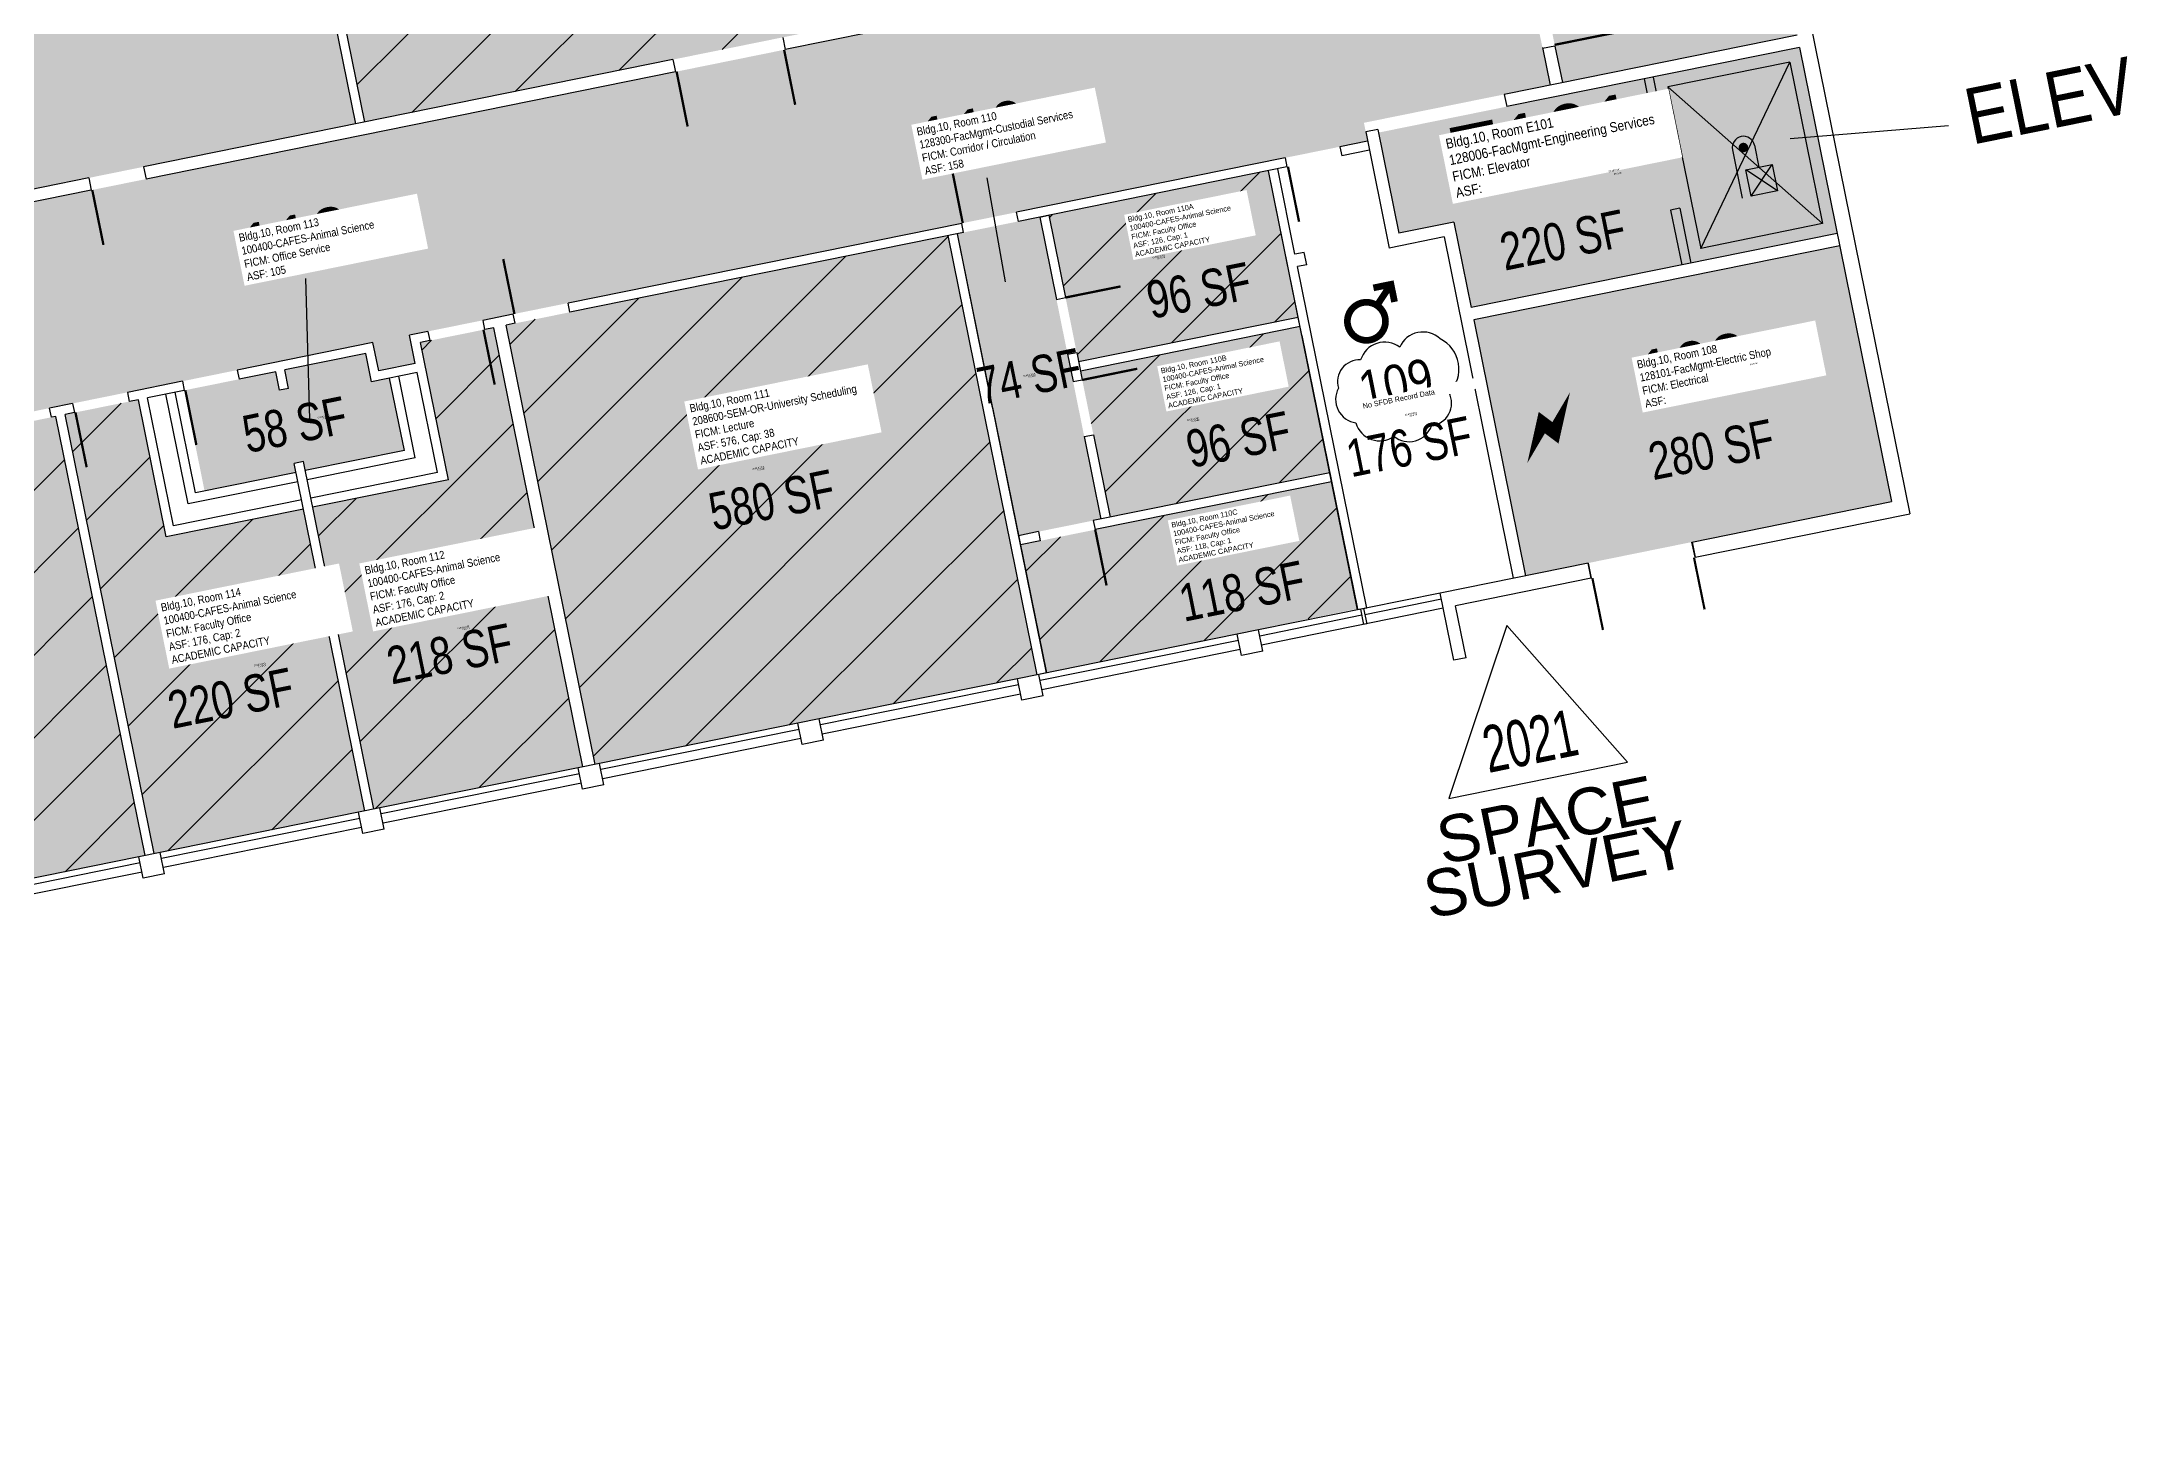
# Model space of a CAD drawing. Header units: inches. Extents: x 69210405 to 69213239, y 27678837 to 27683194.
# Drawn here: x 69211899 to 69213239, y 27681824 to 27682723 of the extents above; entities that cross this region are included whole.
import ezdxf
from ezdxf.enums import TextEntityAlignment as Align

# ---------------------------------------------------------------- set-up
doc = ezdxf.new("R2010")
doc.units = ezdxf.units.IN
doc.header["$LTSCALE"] = 0.25
doc.header["$MEASUREMENT"] = 0
doc.layers.get('0').update_dxf_attribs({"linetype": 'CONTINUOUS'})
for name, color, linetype in [('A-DOOR', 2, 'CONTINUOUS'), ('A-FLOR', 3, 'CONTINUOUS'), ('A-GLAZ', 1, 'CONTINUOUS'), ('A-IDEN-ICON', 4, 'CONTINUOUS'), ('A-IDEN-RNUM', 7, 'CONTINUOUS'), ('A-IDEN-SNUM', 4, 'CONTINUOUS'), ('A-IDEN-VNUM', 4, 'CONTINUOUS'), ('A-WALL', 5, 'CONTINUOUS'), ('AREA-TEXT', 3, 'CONTINUOUS'), ('Rooms-Capacity', 4, 'CONTINUOUS'), ('Rooms-Category-Color', 7, 'CONTINUOUS'), ('Rooms-College-Color', 7, 'CONTINUOUS'), ('Rooms-Department-Color', 7, 'CONTINUOUS'), ('Rooms-Division-Color', 7, 'CONTINUOUS'), ('Rooms-Information', 7, 'CONTINUOUS')]:
    doc.layers.add(name, color=color, linetype=linetype)
doc.layers.add('A-REV', color=1, linetype='CONTINUOUS', true_color=0xff0000)
doc.styles.add('AREA', font='arial.ttf', dxfattribs={"width": 0.75, "height": 24})
doc.styles.add('Arial', font='arial.ttf')
doc.styles.add('CP_AREA', font='arial.ttf', dxfattribs={"height": 15})
doc.styles.add('CP_ROOMSNUMBER', font='arial.ttf', dxfattribs={"height": 1})
doc.styles.add('CP_ROOMVNUMBER', font='arial.ttf', dxfattribs={"width": 0.85, "height": 0.075})
pattern_1 = [(45, (0, 0), (-26.516504294, 26.516504294), [])]

# ---------------------------------------------------------------- blocks, each defined once
blk = doc.blocks.new('CPELEV')
at = {"color": 0, "linetype": 'ByBlock'}
for p, q in [((-0.035, 0.03), (-0.035, -0.08)), ((0.015, 0.03), (0.015, -0.02)), ((-0.015, -0.08), (-0.015, -0.02)), ((-0.015, -0.02), (0.045, -0.02)), ((-0.015, -0.08), (0.045, -0.02)), ((0.045, -0.08), (-0.015, -0.02)), ((0.045, -0.02), (0.045, -0.08)), ((0.045, -0.08), (-0.015, -0.08))]:
    blk.add_line(p, q, dxfattribs=at)
at = {"color": 0, "linetype": 'ByBlock', "const_width": 0.0106}
blk.add_lwpolyline([(-0.0153, 0.03, 1), (-0.0047, 0.03, 1)], format="xyb", close=True, dxfattribs=at)
at = {"color": 0, "linetype": 'ByBlock'}
blk.add_arc((-0.01, 0.03), 0.025, 0, 180, dxfattribs=at)
blk = doc.blocks.new('CPELECT')
at = {"color": 0, "linetype": 'ByBlock'}
blk.add_lwpolyline([(0.0623, 0.0629, 0, 0.03, 0), (0.0105, -0.0168, 0.03, 0.03, 0), (-0.0105, 0.0068, 0.03, 0, 0), (-0.0623, -0.0729, 0.03, 0, 0)], format="xyseb", dxfattribs=at)
blk = doc.blocks.new('CPMEN')
at = {"color": 0, "linetype": 'ByBlock', "const_width": 0.015}
for points in [[(0.055, 0.01), (0.055, 0.05), (0.015, 0.05)], [(0.0151, 0.0101), (0.055, 0.05)]]:
    blk.add_lwpolyline(points, dxfattribs=at)
blk.add_lwpolyline([(-0.0575, -0.02, 1), (0.0275, -0.02, 1)], format="xyb", close=True, dxfattribs=at)
blk = doc.blocks.new('Space Revision')
at = {"layer": 'A-REV', "transparency": 16777216}
blk.add_lwpolyline([(0, 2.538), (-1.465, 0), (1.465, 0)], close=True, dxfattribs=at)
at = {"layer": 'A-REV', "transparency": 16777216, "insert": (0, -0.274), "char_height": 0.75, "attachment_point": 2, "line_spacing_factor": 0.65, "style": 'Arial'}
blk.add_mtext_dynamic_manual_height_columns('SPACE\\PSURVEY', width=1.2391, gutter_width=0.0182, heights=[0], dxfattribs=at)
at = {"layer": 'A-REV', "transparency": 16777216, "style": 'Arial', "width": 0.65}
blk.add_attdef('YEAR', text='', height=0.75, dxfattribs=at).set_placement((0, 0.646), align=Align.MIDDLE_CENTER)
at = {"layer": 'A-REV', "style": 'Arial', "flags": 1}
blk.add_attdef('UPDATES', text='', height=0.75, dxfattribs=at).set_placement((1.499, 1.084), align=Align.TOP_LEFT)

msp = doc.modelspace()

# ---------------------------------------------------------------- hatches: boundary and pattern name
at = {"layer": 'Rooms-Capacity'}
h = msp.add_hatch(dxfattribs=at)
h.set_pattern_fill('ANSI31', color=256, scale=300, style=0)
h.set_pattern_definition(pattern_1)
h.paths.add_polyline_path([(69212106.6, 27682671.5), (69212592.8, 27682770), (69212526.8, 27683095.4), (69212522.9, 27683094.6), (69212395.5, 27683068.8), (69212381.8, 27683066), (69212254.4, 27683040.2), (69212240.7, 27683037.4), (69212113.3, 27683011.6), (69212099.5, 27683008.8), (69212040.7, 27682996.9)])
h = msp.add_hatch(dxfattribs=at)
h.set_pattern_fill('ANSI31', color=256, scale=300, style=0)
h.set_pattern_definition(pattern_1)
h.paths.add_polyline_path([(69212546.3, 27682611.6), (69212687.4, 27682640.2), (69212706.5, 27682546.1), (69212565.3, 27682517.5)])
h = msp.add_hatch(dxfattribs=at)
h.set_pattern_fill('ANSI31', color=256, scale=300, style=0)
h.set_pattern_definition(pattern_1)
h.paths.add_polyline_path([(69212254.6, 27682258.6), (69212257.5, 27682259.2), (69212384.9, 27682285), (69212398.6, 27682287.8), (69212526, 27682313.6), (69212538.8, 27682316.2), (69212481.6, 27682598.5), (69212197.4, 27682540.9)])
h = msp.add_hatch(dxfattribs=at)
h.set_pattern_fill('ANSI31', color=256, scale=300, style=0)
h.set_pattern_definition(pattern_1)
h.paths.add_polyline_path([(69212073.1, 27682423.9), (69212112.4, 27682229.8), (69212116.4, 27682230.6), (69212243.8, 27682256.4), (69212246.7, 27682257), (69212189.5, 27682539.3), (69212142.5, 27682529.8), (69212160.4, 27682441.6)])
h = msp.add_hatch(dxfattribs=at)
h.set_pattern_fill('ANSI31', color=256, scale=300, style=0)
h.set_pattern_definition(pattern_1)
h.paths.add_polyline_path([(69212566.5, 27682511.6), (69212707.7, 27682540.2), (69212726.7, 27682446.1), (69212585.6, 27682417.5)])
h = msp.add_hatch(dxfattribs=at)
h.set_pattern_fill('ANSI31', color=256, scale=300, style=0)
h.set_pattern_definition(pattern_1)
h.paths.add_polyline_path([(69211979, 27682404.8), (69211961.2, 27682493), (69211914.1, 27682483.5), (69211971.3, 27682201.2), (69211975.2, 27682202), (69212102.6, 27682227.8), (69212106.6, 27682228.6), (69212067.2, 27682422.7)])
h = msp.add_hatch(dxfattribs=at)
h.set_pattern_fill('ANSI31', color=256, scale=300, style=0)
h.set_pattern_definition(pattern_1)
h.paths.add_polyline_path([(69211908.2, 27682482.3), (69211631.9, 27682426.3), (69211689.1, 27682144), (69211693, 27682144.8), (69211820.4, 27682170.6), (69211834.1, 27682173.4), (69211961.5, 27682199.2), (69211965.4, 27682200)])
h = msp.add_hatch(dxfattribs=at)
h.set_pattern_fill('ANSI31', color=256, scale=300, style=0)
h.set_pattern_definition(pattern_1)
h.paths.add_polyline_path([(69212727.9, 27682440.3), (69212744.5, 27682358.6), (69212544.7, 27682317.4), (69212528, 27682399.7)])
at = {"layer": 'Rooms-Category-Color', "true_color": 0xadadad}
for points in [[(69212935.7, 27683178.2), (69212931.8, 27683177.4), (69212808.3, 27683152.4), (69212835.1, 27683020.1), (69212841.5, 27682988.7), (69212818, 27682983.9), (69212876.2, 27682696.8), (69213027, 27682727.4)], [(69211038.4, 27682122.3), (69211056, 27682125.9), (69211040.9, 27682200.4), (69211023.3, 27682196.8), (69211016.2, 27682232.1), (69211035.8, 27682236.1), (69211022.6, 27682300.8), (69211136.3, 27682323.8), (69211134.7, 27682331.7), (69211209.2, 27682346.8), (69212111.9, 27682529.7), (69212115.6, 27682511.6), (69212139.1, 27682516.3), (69212135.4, 27682534.5), (69212751, 27682659.2), (69212748.7, 27682671), (69212868.3, 27682695.2), (69212844.4, 27682812.8), (69210740, 27682386.4), (69210755.5, 27682309.9), (69210759.4, 27682310.7), (69210781.7, 27682200.9), (69210788.4, 27682167.6), (69210906, 27682191.4), (69211007.7, 27681689.7), (69211007.7, 27681689.7), (69211282.6, 27680333.3), (69211159.1, 27680308.2), (69211159.9, 27680304.3), (69211105, 27680293.2), (69211118.5, 27680226.5), (69211173.4, 27680237.6), (69211174.2, 27680233.7), (69211268.3, 27680252.8), (69211272.8, 27680230.2), (69211302.2, 27680236.2), (69211553.2, 27678997.7), (69211666.9, 27679020.8)], [(69213028.6, 27682719.5), (69212758.1, 27682664.7), (69212771.2, 27682600), (69212806.5, 27682607.1), (69212817.7, 27682552.2), (69212952.9, 27682579.6), (69212958.8, 27682580.8), (69213052.9, 27682599.9)], [(69212540.4, 27682610.4), (69212579.7, 27682416.3), (69212526.8, 27682405.6), (69212487.5, 27682599.7)], [(69212819.3, 27682544.3), (69212852.6, 27682379.8), (69212892.8, 27682388), (69213087.8, 27682427.5), (69213054.5, 27682592)]]:
    msp.add_hatch(color=253, dxfattribs=at).paths.add_polyline_path(points)
at = {"layer": 'Rooms-Category-Color', "true_color": 0xe3f498}
for points in [[(69212106.6, 27682671.5), (69212592.8, 27682770), (69212526.8, 27683095.4), (69212522.9, 27683094.6), (69212395.5, 27683068.8), (69212381.8, 27683066), (69212254.4, 27683040.2), (69212240.7, 27683037.4), (69212113.3, 27683011.6), (69212099.5, 27683008.8), (69212040.7, 27682996.9)], [(69211828, 27682953.8), (69212034.8, 27682995.7), (69212100.8, 27682670.3), (69211893.9, 27682628.4)]]:
    msp.add_hatch(color=61, dxfattribs=at).paths.add_polyline_path(points)
at = {"layer": 'Rooms-Category-Color', "true_color": 0xfa9ba3}
for points in [[(69212546.3, 27682611.6), (69212687.4, 27682640.2), (69212706.5, 27682546.1), (69212565.3, 27682517.5)], [(69212073.1, 27682423.9), (69212112.4, 27682229.8), (69212116.4, 27682230.6), (69212243.8, 27682256.4), (69212246.7, 27682257), (69212189.5, 27682539.3), (69212142.5, 27682529.8), (69212160.4, 27682441.6)], [(69212566.5, 27682511.6), (69212707.7, 27682540.2), (69212726.7, 27682446.1), (69212585.6, 27682417.5)], [(69211990.6, 27682499), (69212003.7, 27682434.3), (69212062.5, 27682446.2), (69212061.3, 27682452.1), (69212067.2, 27682453.3), (69212068.4, 27682447.4), (69212132.1, 27682460.3), (69212122.6, 27682506.9), (69212110.9, 27682504.5), (69212107.2, 27682522.6), (69212055.2, 27682512.1), (69212057.6, 27682500.3), (69212051.8, 27682499.1), (69212049.4, 27682510.9)], [(69211979, 27682404.8), (69211961.2, 27682493), (69211914.1, 27682483.5), (69211971.3, 27682201.2), (69211975.2, 27682202), (69212102.6, 27682227.8), (69212106.6, 27682228.6), (69212067.2, 27682422.7)], [(69212727.9, 27682440.3), (69212744.5, 27682358.6), (69212544.7, 27682317.4), (69212528, 27682399.7)]]:
    msp.add_hatch(color=241, dxfattribs=at).paths.add_polyline_path(points)
at = {"layer": 'Rooms-Category-Color', "true_color": 0xffff64}
for points in [[(69212254.6, 27682258.6), (69212257.5, 27682259.2), (69212384.9, 27682285), (69212398.6, 27682287.8), (69212526, 27682313.6), (69212538.8, 27682316.2), (69212481.6, 27682598.5), (69212197.4, 27682540.9)], [(69211908.2, 27682482.3), (69211631.9, 27682426.3), (69211689.1, 27682144), (69211693, 27682144.8), (69211820.4, 27682170.6), (69211834.1, 27682173.4), (69211961.5, 27682199.2), (69211965.4, 27682200)]]:
    msp.add_hatch(color=51, dxfattribs=at).paths.add_polyline_path(points)
at = {"layer": 'Rooms-College-Color', "true_color": 0xadadad}
for points in [[(69212935.7, 27683178.2), (69212931.8, 27683177.4), (69212808.3, 27683152.4), (69212835.1, 27683020.1), (69212841.5, 27682988.7), (69212818, 27682983.9), (69212876.2, 27682696.8), (69213027, 27682727.4)], [(69211038.4, 27682122.3), (69211056, 27682125.9), (69211040.9, 27682200.4), (69211023.3, 27682196.8), (69211016.2, 27682232.1), (69211035.8, 27682236.1), (69211022.6, 27682300.8), (69211136.3, 27682323.8), (69211134.7, 27682331.7), (69211209.2, 27682346.8), (69212111.9, 27682529.7), (69212115.6, 27682511.6), (69212139.1, 27682516.3), (69212135.4, 27682534.5), (69212751, 27682659.2), (69212748.7, 27682671), (69212868.3, 27682695.2), (69212844.4, 27682812.8), (69210740, 27682386.4), (69210755.5, 27682309.9), (69210759.4, 27682310.7), (69210781.7, 27682200.9), (69210788.4, 27682167.6), (69210906, 27682191.4), (69211007.7, 27681689.7), (69211007.7, 27681689.7), (69211282.6, 27680333.3), (69211159.1, 27680308.2), (69211159.9, 27680304.3), (69211105, 27680293.2), (69211118.5, 27680226.5), (69211173.4, 27680237.6), (69211174.2, 27680233.7), (69211268.3, 27680252.8), (69211272.8, 27680230.2), (69211302.2, 27680236.2), (69211553.2, 27678997.7), (69211666.9, 27679020.8)], [(69213028.6, 27682719.5), (69212758.1, 27682664.7), (69212771.2, 27682600), (69212806.5, 27682607.1), (69212817.7, 27682552.2), (69212952.9, 27682579.6), (69212958.8, 27682580.8), (69213052.9, 27682599.9)], [(69212819.3, 27682544.3), (69212852.6, 27682379.8), (69212892.8, 27682388), (69213087.8, 27682427.5), (69213054.5, 27682592)]]:
    msp.add_hatch(color=253, dxfattribs=at).paths.add_polyline_path(points)
at = {"layer": 'Rooms-College-Color', "true_color": 0xe3c5e1}
for points in [[(69212106.6, 27682671.5), (69212592.8, 27682770), (69212526.8, 27683095.4), (69212522.9, 27683094.6), (69212395.5, 27683068.8), (69212381.8, 27683066), (69212254.4, 27683040.2), (69212240.7, 27683037.4), (69212113.3, 27683011.6), (69212099.5, 27683008.8), (69212040.7, 27682996.9)], [(69211828, 27682953.8), (69212034.8, 27682995.7), (69212100.8, 27682670.3), (69211893.9, 27682628.4)], [(69212546.3, 27682611.6), (69212687.4, 27682640.2), (69212706.5, 27682546.1), (69212565.3, 27682517.5)], [(69212540.4, 27682610.4), (69212579.7, 27682416.3), (69212526.8, 27682405.6), (69212487.5, 27682599.7)], [(69212073.1, 27682423.9), (69212112.4, 27682229.8), (69212116.4, 27682230.6), (69212243.8, 27682256.4), (69212246.7, 27682257), (69212189.5, 27682539.3), (69212142.5, 27682529.8), (69212160.4, 27682441.6)], [(69212566.5, 27682511.6), (69212707.7, 27682540.2), (69212726.7, 27682446.1), (69212585.6, 27682417.5)], [(69211990.6, 27682499), (69212003.7, 27682434.3), (69212062.5, 27682446.2), (69212061.3, 27682452.1), (69212067.2, 27682453.3), (69212068.4, 27682447.4), (69212132.1, 27682460.3), (69212122.6, 27682506.9), (69212110.9, 27682504.5), (69212107.2, 27682522.6), (69212055.2, 27682512.1), (69212057.6, 27682500.3), (69212051.8, 27682499.1), (69212049.4, 27682510.9)], [(69211979, 27682404.8), (69211961.2, 27682493), (69211914.1, 27682483.5), (69211971.3, 27682201.2), (69211975.2, 27682202), (69212102.6, 27682227.8), (69212106.6, 27682228.6), (69212067.2, 27682422.7)], [(69212727.9, 27682440.3), (69212744.5, 27682358.6), (69212544.7, 27682317.4), (69212528, 27682399.7)]]:
    msp.add_hatch(color=254, dxfattribs=at).paths.add_polyline_path(points)
at = {"layer": 'Rooms-College-Color', "true_color": 0xffff64}
for points in [[(69212254.6, 27682258.6), (69212257.5, 27682259.2), (69212384.9, 27682285), (69212398.6, 27682287.8), (69212526, 27682313.6), (69212538.8, 27682316.2), (69212481.6, 27682598.5), (69212197.4, 27682540.9)], [(69211908.2, 27682482.3), (69211631.9, 27682426.3), (69211689.1, 27682144), (69211693, 27682144.8), (69211820.4, 27682170.6), (69211834.1, 27682173.4), (69211961.5, 27682199.2), (69211965.4, 27682200)]]:
    msp.add_hatch(color=51, dxfattribs=at).paths.add_polyline_path(points)
at = {"layer": 'Rooms-Department-Color', "true_color": 0xacacac}
for points in [[(69212935.7, 27683178.2), (69212931.8, 27683177.4), (69212808.3, 27683152.4), (69212835.1, 27683020.1), (69212841.5, 27682988.7), (69212818, 27682983.9), (69212876.2, 27682696.8), (69213027, 27682727.4)], [(69211038.4, 27682122.3), (69211056, 27682125.9), (69211040.9, 27682200.4), (69211023.3, 27682196.8), (69211016.2, 27682232.1), (69211035.8, 27682236.1), (69211022.6, 27682300.8), (69211136.3, 27682323.8), (69211134.7, 27682331.7), (69211209.2, 27682346.8), (69212111.9, 27682529.7), (69212115.6, 27682511.6), (69212139.1, 27682516.3), (69212135.4, 27682534.5), (69212751, 27682659.2), (69212748.7, 27682671), (69212868.3, 27682695.2), (69212844.4, 27682812.8), (69210740, 27682386.4), (69210755.5, 27682309.9), (69210759.4, 27682310.7), (69210781.7, 27682200.9), (69210788.4, 27682167.6), (69210906, 27682191.4), (69211007.7, 27681689.7), (69211007.7, 27681689.7), (69211282.6, 27680333.3), (69211159.1, 27680308.2), (69211159.9, 27680304.3), (69211105, 27680293.2), (69211118.5, 27680226.5), (69211173.4, 27680237.6), (69211174.2, 27680233.7), (69211268.3, 27680252.8), (69211272.8, 27680230.2), (69211302.2, 27680236.2), (69211553.2, 27678997.7), (69211666.9, 27679020.8)], [(69213028.6, 27682719.5), (69212758.1, 27682664.7), (69212771.2, 27682600), (69212806.5, 27682607.1), (69212817.7, 27682552.2), (69212952.9, 27682579.6), (69212958.8, 27682580.8), (69213052.9, 27682599.9)], [(69212540.4, 27682610.4), (69212579.7, 27682416.3), (69212526.8, 27682405.6), (69212487.5, 27682599.7)], [(69212819.3, 27682544.3), (69212852.6, 27682379.8), (69212892.8, 27682388), (69213087.8, 27682427.5), (69213054.5, 27682592)]]:
    msp.add_hatch(color=253, dxfattribs=at).paths.add_polyline_path(points)
at = {"layer": 'Rooms-Department-Color', "true_color": 0xe3c5e1}
for points in [[(69212106.6, 27682671.5), (69212592.8, 27682770), (69212526.8, 27683095.4), (69212522.9, 27683094.6), (69212395.5, 27683068.8), (69212381.8, 27683066), (69212254.4, 27683040.2), (69212240.7, 27683037.4), (69212113.3, 27683011.6), (69212099.5, 27683008.8), (69212040.7, 27682996.9)], [(69211828, 27682953.8), (69212034.8, 27682995.7), (69212100.8, 27682670.3), (69211893.9, 27682628.4)], [(69212546.3, 27682611.6), (69212687.4, 27682640.2), (69212706.5, 27682546.1), (69212565.3, 27682517.5)], [(69212073.1, 27682423.9), (69212112.4, 27682229.8), (69212116.4, 27682230.6), (69212243.8, 27682256.4), (69212246.7, 27682257), (69212189.5, 27682539.3), (69212142.5, 27682529.8), (69212160.4, 27682441.6)], [(69212566.5, 27682511.6), (69212707.7, 27682540.2), (69212726.7, 27682446.1), (69212585.6, 27682417.5)], [(69211990.6, 27682499), (69212003.7, 27682434.3), (69212062.5, 27682446.2), (69212061.3, 27682452.1), (69212067.2, 27682453.3), (69212068.4, 27682447.4), (69212132.1, 27682460.3), (69212122.6, 27682506.9), (69212110.9, 27682504.5), (69212107.2, 27682522.6), (69212055.2, 27682512.1), (69212057.6, 27682500.3), (69212051.8, 27682499.1), (69212049.4, 27682510.9)], [(69211979, 27682404.8), (69211961.2, 27682493), (69211914.1, 27682483.5), (69211971.3, 27682201.2), (69211975.2, 27682202), (69212102.6, 27682227.8), (69212106.6, 27682228.6), (69212067.2, 27682422.7)], [(69212727.9, 27682440.3), (69212744.5, 27682358.6), (69212544.7, 27682317.4), (69212528, 27682399.7)]]:
    msp.add_hatch(color=254, dxfattribs=at).paths.add_polyline_path(points)
at = {"layer": 'Rooms-Department-Color', "true_color": 0x003fff}
for points in [[(69212254.6, 27682258.6), (69212257.5, 27682259.2), (69212384.9, 27682285), (69212398.6, 27682287.8), (69212526, 27682313.6), (69212538.8, 27682316.2), (69212481.6, 27682598.5), (69212197.4, 27682540.9)], [(69211908.2, 27682482.3), (69211631.9, 27682426.3), (69211689.1, 27682144), (69211693, 27682144.8), (69211820.4, 27682170.6), (69211834.1, 27682173.4), (69211961.5, 27682199.2), (69211965.4, 27682200)]]:
    msp.add_hatch(color=160, dxfattribs=at).paths.add_polyline_path(points)
at = {"layer": 'Rooms-Division-Color', "true_color": 0xadadad}
for points in [[(69212935.7, 27683178.2), (69212931.8, 27683177.4), (69212808.3, 27683152.4), (69212835.1, 27683020.1), (69212841.5, 27682988.7), (69212818, 27682983.9), (69212876.2, 27682696.8), (69213027, 27682727.4)], [(69211038.4, 27682122.3), (69211056, 27682125.9), (69211040.9, 27682200.4), (69211023.3, 27682196.8), (69211016.2, 27682232.1), (69211035.8, 27682236.1), (69211022.6, 27682300.8), (69211136.3, 27682323.8), (69211134.7, 27682331.7), (69211209.2, 27682346.8), (69212111.9, 27682529.7), (69212115.6, 27682511.6), (69212139.1, 27682516.3), (69212135.4, 27682534.5), (69212751, 27682659.2), (69212748.7, 27682671), (69212868.3, 27682695.2), (69212844.4, 27682812.8), (69210740, 27682386.4), (69210755.5, 27682309.9), (69210759.4, 27682310.7), (69210781.7, 27682200.9), (69210788.4, 27682167.6), (69210906, 27682191.4), (69211007.7, 27681689.7), (69211007.7, 27681689.7), (69211282.6, 27680333.3), (69211159.1, 27680308.2), (69211159.9, 27680304.3), (69211105, 27680293.2), (69211118.5, 27680226.5), (69211173.4, 27680237.6), (69211174.2, 27680233.7), (69211268.3, 27680252.8), (69211272.8, 27680230.2), (69211302.2, 27680236.2), (69211553.2, 27678997.7), (69211666.9, 27679020.8)], [(69213028.6, 27682719.5), (69212758.1, 27682664.7), (69212771.2, 27682600), (69212806.5, 27682607.1), (69212817.7, 27682552.2), (69212952.9, 27682579.6), (69212958.8, 27682580.8), (69213052.9, 27682599.9)], [(69212540.4, 27682610.4), (69212579.7, 27682416.3), (69212526.8, 27682405.6), (69212487.5, 27682599.7)], [(69212819.3, 27682544.3), (69212852.6, 27682379.8), (69212892.8, 27682388), (69213087.8, 27682427.5), (69213054.5, 27682592)]]:
    msp.add_hatch(color=253, dxfattribs=at).paths.add_polyline_path(points)
at = {"layer": 'Rooms-Division-Color', "true_color": 0xe3c5e1}
for points in [[(69212106.6, 27682671.5), (69212592.8, 27682770), (69212526.8, 27683095.4), (69212522.9, 27683094.6), (69212395.5, 27683068.8), (69212381.8, 27683066), (69212254.4, 27683040.2), (69212240.7, 27683037.4), (69212113.3, 27683011.6), (69212099.5, 27683008.8), (69212040.7, 27682996.9)], [(69211828, 27682953.8), (69212034.8, 27682995.7), (69212100.8, 27682670.3), (69211893.9, 27682628.4)], [(69212546.3, 27682611.6), (69212687.4, 27682640.2), (69212706.5, 27682546.1), (69212565.3, 27682517.5)], [(69212073.1, 27682423.9), (69212112.4, 27682229.8), (69212116.4, 27682230.6), (69212243.8, 27682256.4), (69212246.7, 27682257), (69212189.5, 27682539.3), (69212142.5, 27682529.8), (69212160.4, 27682441.6)], [(69212566.5, 27682511.6), (69212707.7, 27682540.2), (69212726.7, 27682446.1), (69212585.6, 27682417.5)], [(69211990.6, 27682499), (69212003.7, 27682434.3), (69212062.5, 27682446.2), (69212061.3, 27682452.1), (69212067.2, 27682453.3), (69212068.4, 27682447.4), (69212132.1, 27682460.3), (69212122.6, 27682506.9), (69212110.9, 27682504.5), (69212107.2, 27682522.6), (69212055.2, 27682512.1), (69212057.6, 27682500.3), (69212051.8, 27682499.1), (69212049.4, 27682510.9)], [(69211979, 27682404.8), (69211961.2, 27682493), (69211914.1, 27682483.5), (69211971.3, 27682201.2), (69211975.2, 27682202), (69212102.6, 27682227.8), (69212106.6, 27682228.6), (69212067.2, 27682422.7)], [(69212727.9, 27682440.3), (69212744.5, 27682358.6), (69212544.7, 27682317.4), (69212528, 27682399.7)]]:
    msp.add_hatch(color=254, dxfattribs=at).paths.add_polyline_path(points)
at = {"layer": 'Rooms-Division-Color', "true_color": 0x003fff}
for points in [[(69212254.6, 27682258.6), (69212257.5, 27682259.2), (69212384.9, 27682285), (69212398.6, 27682287.8), (69212526, 27682313.6), (69212538.8, 27682316.2), (69212481.6, 27682598.5), (69212197.4, 27682540.9)], [(69211908.2, 27682482.3), (69211631.9, 27682426.3), (69211689.1, 27682144), (69211693, 27682144.8), (69211820.4, 27682170.6), (69211834.1, 27682173.4), (69211961.5, 27682199.2), (69211965.4, 27682200)]]:
    msp.add_hatch(color=160, dxfattribs=at).paths.add_polyline_path(points)

# ---------------------------------------------------------------- linework, layer by layer
at = {"layer": 'A-DOOR'}
for points in [[(69212871.2, 27682721.1, 1.5, 1.5, 0), (69212912.4, 27682729.4, 0, 0, 0), (69212912.5, 27682728.7, 0, 0, 0.414214), (69212863, 27682761.5, 0, 0, 0.414214)], [(69212307, 27682703.9, 1.5, 1.5, 0), (69212314.1, 27682668.6, 0, 0, 0), (69212313.4, 27682668.5, 0, 0, 0.414214), (69212341.5, 27682710.9, 0, 0, 0.414214)], [(69212376.1, 27682717.9, 1.5, 1.5, 0), (69212383.2, 27682682.6, 0, 0, 0), (69212383.9, 27682682.8, 0, 0, -0.414214), (69212341.5, 27682710.9, 0, 0, -0.414214)], [(69212490.9, 27682606.5, 1.5, 1.5, 0), (69212483.8, 27682641.8, 0, 0, 0), (69212483, 27682641.6, 0, 0, -0.414214), (69212525.5, 27682613.5, 0, 0, -0.414214)], [(69212699.9, 27682642.7, 1.5, 1.5, 0), (69212707, 27682607.4, 0, 0, 0), (69212706.3, 27682607.3, 0, 0, 0.414214), (69212734.4, 27682649.7, 0, 0, 0.414214)], [(69211931.5, 27682627.8, 1.5, 1.5, 0), (69211938.7, 27682592.5, 0, 0, 0), (69211938, 27682592.4, 0, 0, 0.414214), (69211966.1, 27682634.8, 0, 0, 0.414214)], [(69212202.8, 27682548.1, 1.5, 1.5, 0), (69212195.6, 27682583.4, 0, 0, 0), (69212194.9, 27682583.2, 0, 0, -0.414214), (69212237.3, 27682555.1, 0, 0, -0.414214)], [(69212557, 27682558.7, 1.5, 1.5, 0), (69212592.3, 27682565.8, 0, 0, 0), (69212592.1, 27682566.6, 0, 0, -0.399711), (69212564.1, 27682523.4, 0, 0, -0.414214)], [(69212182.9, 27682538, 1.5, 1.5, 0), (69212190.1, 27682502.7, 0, 0, 0), (69212190.8, 27682502.8, 0, 0, -0.414214), (69212148.4, 27682531, 0, 0, -0.414214)], [(69211869.6, 27682480.6, 1.5, 1.5, 0), (69211862.4, 27682515.9, 0, 0, 0), (69211861.7, 27682515.7, 0, 0, -0.414214), (69211904.1, 27682487.6, 0, 0, -0.414214)], [(69211991.3, 27682499.1, 1.5, 1.5, 0), (69211998.4, 27682463.9, 0, 0, 0), (69211997.7, 27682463.7, 0, 0, 0.414214), (69212025.8, 27682506.1, 0, 0, 0.414214)], [(69212567.7, 27682505.7, 1.5, 1.5, 0), (69212603, 27682512.9, 0, 0, 0), (69212602.9, 27682513.6, 0, 0, -0.397966), (69212574.9, 27682470.5, 0, 0, -0.414214)], [(69211920.7, 27682484.8, 1.5, 1.5, 0), (69211927.9, 27682449.6, 0, 0, 0), (69211927.1, 27682449.4, 0, 0, 0.414214), (69211955.3, 27682491.8, 0, 0, 0.414214)], [(69212576, 27682409.5, 1.5, 1.5, 0), (69212583.3, 27682373.6, 0, 0, 0), (69212584, 27682373.8, 0, 0, -0.404514), (69212540.7, 27682402.3, 0, 0, -0.414214)], [(69212895.5, 27682378.3, 1.42, 1.42, 0), (69212902.3, 27682345, 0, 0, 0), (69212901.6, 27682344.8, 0, 0, 0.414214), (69212928.2, 27682384.9, 0, 0, 0.414214)], [(69212960.8, 27682391.5, 1.42, 1.42, 0), (69212967.6, 27682358.2, 0, 0, 0), (69212968.3, 27682358.3, 0, 0, -0.414214), (69212928.2, 27682384.9, 0, 0, -0.414214)]]:
    msp.add_lwpolyline(points, format="xyseb", dxfattribs=at)
at = {"layer": 'A-FLOR'}
for p, q in [((69213022.4, 27682710), (69212944, 27682694.2)), ((69212965.1, 27682590.3), (69213022.4, 27682710)), ((69213022.4, 27682710), (69213043.4, 27682606.2)), ((69212944, 27682694.2), (69212965.1, 27682590.3)), ((69212944, 27682694.2), (69213043.4, 27682606.2)), ((69213043.4, 27682606.2), (69212965.1, 27682590.3))]:
    msp.add_line(p, q, dxfattribs=at)
at = {"layer": 'A-GLAZ'}
for p, q in [((69212797.7, 27682368.7), (69212680.9, 27682345)), ((69212799.7, 27682358.9), (69212682.9, 27682335.2)), ((69212798.5, 27682364.8), (69212749.3, 27682354.8)), ((69212747.4, 27682354.4), (69212681.7, 27682341.1)), ((69212667.2, 27682342.2), (69212539.8, 27682316.4)), ((69212668, 27682338.3), (69212540.6, 27682312.5)), ((69212669.2, 27682332.4), (69212541.7, 27682306.6)), ((69212526, 27682313.6), (69212398.6, 27682287.8)), ((69212526.8, 27682309.7), (69212399.4, 27682283.9)), ((69212528, 27682303.8), (69212400.6, 27682278)), ((69212384.9, 27682285), (69212257.5, 27682259.2)), ((69212385.7, 27682281.1), (69212258.3, 27682255.3)), ((69212386.9, 27682275.2), (69212259.5, 27682249.4)), ((69212243.8, 27682256.4), (69212116.4, 27682230.6)), ((69212244.6, 27682252.5), (69212117.2, 27682226.7)), ((69212245.8, 27682246.6), (69212118.4, 27682220.8)), ((69212102.6, 27682227.8), (69211975.2, 27682202)), ((69212103.4, 27682223.9), (69211976, 27682198.1)), ((69212104.6, 27682218), (69211977.2, 27682192.2)), ((69211961.5, 27682199.2), (69211834.1, 27682173.4)), ((69211962.3, 27682195.3), (69211834.9, 27682169.5)), ((69211963.5, 27682189.4), (69211836.1, 27682163.6))]:
    msp.add_line(p, q, dxfattribs=at)
at = {"layer": 'A-IDEN-VNUM'}
for p, q in [((69213124.4, 27682669), (69213022.6, 27682660.6)), ((69212068.5, 27682571), (69212071, 27682480.4))]:
    msp.add_line(p, q, dxfattribs=at)
msp.add_lwpolyline([(69212506.3, 27682635.6), (69212518.1, 27682568.8)], dxfattribs=at)
at = {"layer": 'A-REV'}
msp.add_lwpolyline([(69212797.6, 27682532.1, 0.520567), (69212771.7, 27682526.8, 0.520567), (69212746.6, 27682518.6, 0.520567), (69212732.3, 27682500.4, 0.520567), (69212743.6, 27682478.1, 0.520567), (69212768, 27682469.5, 0.520567), (69212792.1, 27682476.2, 0.520567), (69212803.4, 27682497.5, 0.520567)], format="xyb", close=True, dxfattribs=at)
at = {"layer": 'A-WALL'}
for p, q in [((69212945.5, 27683180.2), (69213099.6, 27682419.7)), ((69212100.8, 27682670.3), (69212034.8, 27682995.7)), ((69212106.6, 27682671.5), (69212040.7, 27682996.9)), ((69212606.1, 27682764.5), (69212376.8, 27682718.1)), ((69212375.2, 27682725.9), (69212376.8, 27682718.1)), ((69213027, 27682727.4), (69212838.9, 27682689.2)), ((69212871.4, 27682720.3), (69212863.5, 27682718.7)), ((69212871.4, 27682720.3), (69212876.2, 27682696.8)), ((69212304.6, 27682711.6), (69211964.5, 27682642.7)), ((69212304.6, 27682711.6), (69212306.2, 27682703.8)), ((69213028.6, 27682719.5), (69212840.5, 27682681.4)), ((69212863.4, 27682719.5), (69212868.3, 27682695.2)), ((69213028.6, 27682719.5), (69213087.8, 27682427.5)), ((69212306.2, 27682703.8), (69211966.1, 27682634.8)), ((69212928.7, 27682699.2), (69212936.2, 27682662)), ((69212934.6, 27682700.4), (69212942.1, 27682663.2)), ((69212838.9, 27682689.2), (69212840.5, 27682681.4)), ((69212757.7, 27682666.7), (69212749.9, 27682665.1)), ((69212757.7, 27682666.7), (69212771.2, 27682600)), ((69212751, 27682659.2), (69212733.3, 27682655.6)), ((69212733.3, 27682655.6), (69212734.4, 27682649.7)), ((69212752.2, 27682653.3), (69212734.4, 27682649.7)), ((69212749.9, 27682665.1), (69212765, 27682590.5)), ((69212942.1, 27682663.2), (69212936.2, 27682662)), ((69211964.5, 27682642.7), (69211966.1, 27682634.8)), ((69212698, 27682648.5), (69212525.5, 27682613.5)), ((69212699.2, 27682642.6), (69212526.7, 27682607.6)), ((69212744.6, 27682357.9), (69212687.4, 27682640.2)), ((69212708.8, 27682534.3), (69212687.4, 27682640.2)), ((69212704.4, 27682586.5), (69212693.3, 27682641.4)), ((69212698, 27682648.5), (69212699.2, 27682642.6)), ((69211929.2, 27682635.6), (69211839.1, 27682617.3)), ((69211930.8, 27682627.7), (69211840.7, 27682609.4)), ((69211929.2, 27682635.6), (69211930.8, 27682627.7)), ((69212526.7, 27682607.6), (69212525.5, 27682613.5)), ((69212951.6, 27682616.1), (69212945.8, 27682614.9)), ((69212945.8, 27682614.9), (69212952.9, 27682579.6)), ((69212951.6, 27682616.1), (69212958.8, 27682580.8)), ((69212490.2, 27682606.3), (69212237.3, 27682555.1)), ((69212491.4, 27682600.5), (69212238.5, 27682549.2)), ((69212544.7, 27682317.4), (69212487.5, 27682599.7)), ((69212510.1, 27682487.9), (69212487.5, 27682599.7)), ((69212491.4, 27682600.5), (69212490.2, 27682606.3)), ((69212540.4, 27682610.4), (69212546.3, 27682611.6)), ((69212540.4, 27682610.4), (69212551.1, 27682557.5)), ((69212546.3, 27682611.6), (69212557, 27682558.7)), ((69212806.5, 27682607.1), (69212771.2, 27682600)), ((69212806.5, 27682607.1), (69212817.7, 27682552.2)), ((69213052.9, 27682599.9), (69212817.7, 27682552.2)), ((69212538.8, 27682316.2), (69212481.6, 27682598.5)), ((69212538.8, 27682316.2), (69212481.6, 27682598.5)), ((69212710.3, 27682587.6), (69212704.4, 27682586.5)), ((69212711.9, 27682579.8), (69212710.3, 27682587.6)), ((69212800.2, 27682597.7), (69212765, 27682590.5)), ((69212800.2, 27682597.7), (69212844.7, 27682378.2)), ((69213054.5, 27682592), (69212819.3, 27682544.3)), ((69212711.9, 27682579.8), (69212706, 27682578.6)), ((69212750.5, 27682359.1), (69212706, 27682578.6)), ((69212202, 27682548), (69212182.5, 27682544)), ((69212203.2, 27682542.1), (69212202, 27682548)), ((69212238.5, 27682549.2), (69212237.3, 27682555.1)), ((69212551.1, 27682557.5), (69212557, 27682558.7)), ((69212565.3, 27682517.5), (69212706.5, 27682546.1)), ((69212147.2, 27682536.8), (69212135.4, 27682534.5)), ((69212139.1, 27682516.3), (69212135.4, 27682534.5)), ((69212147.2, 27682536.8), (69212148.4, 27682531)), ((69212182.5, 27682544), (69212183.6, 27682538.1)), ((69212189.5, 27682539.3), (69212183.6, 27682538.1)), ((69212246.7, 27682257), (69212189.5, 27682539.3)), ((69212203.2, 27682542.1), (69212197.4, 27682540.9)), ((69212254.6, 27682258.6), (69212197.4, 27682540.9)), ((69212566.5, 27682511.6), (69212707.7, 27682540.2)), ((69212708.8, 27682534.3), (69212744.5, 27682358.6)), ((69212819.3, 27682544.3), (69212852.6, 27682379.8)), ((69212111.9, 27682529.7), (69212024.7, 27682512)), ((69212107.2, 27682522.6), (69212055.2, 27682512.1)), ((69212110.9, 27682504.5), (69212107.2, 27682522.6)), ((69212115.6, 27682511.6), (69212111.9, 27682529.7)), ((69212148.4, 27682531), (69212142.5, 27682529.8)), ((69212160.4, 27682441.6), (69212142.5, 27682529.8)), ((69212558.3, 27682522.2), (69212564.1, 27682523.4)), ((69212558.3, 27682522.2), (69212561.8, 27682504.6)), ((69212564.1, 27682523.4), (69212567.7, 27682505.7)), ((69212024.7, 27682512), (69212025.8, 27682506.1)), ((69212049.4, 27682510.9), (69212025.8, 27682506.1)), ((69212051.8, 27682499.1), (69212049.4, 27682510.9)), ((69212057.6, 27682500.3), (69212055.2, 27682512.1)), ((69212140.3, 27682510.5), (69212110.9, 27682504.5)), ((69212139.1, 27682516.3), (69212115.6, 27682511.6)), ((69212132.1, 27682460.3), (69212122.6, 27682506.9)), ((69212139.1, 27682455.6), (69212128.5, 27682508.1)), ((69212153.3, 27682446.2), (69212140.3, 27682510.5)), ((69212561.8, 27682504.6), (69212567.7, 27682505.7)), ((69211989.4, 27682504.9), (69211954.1, 27682497.7)), ((69211954.1, 27682497.7), (69211955.3, 27682491.8)), ((69211961.2, 27682493), (69211955.3, 27682491.8)), ((69211979, 27682404.8), (69211961.2, 27682493)), ((69211990.6, 27682499), (69211967, 27682494.2)), ((69211983.7, 27682411.9), (69211967, 27682494.2)), ((69211993.1, 27682426), (69211978.8, 27682496.6)), ((69211997.8, 27682433.1), (69211984.7, 27682497.8)), ((69211989.4, 27682504.9), (69211990.6, 27682499)), ((69212057.6, 27682500.3), (69212051.8, 27682499.1)), ((69211918.8, 27682490.6), (69211904.1, 27682487.6)), ((69211905.3, 27682481.7), (69211904.1, 27682487.6)), ((69211908.2, 27682482.3), (69211905.3, 27682481.7)), ((69211965.4, 27682200), (69211908.2, 27682482.3)), ((69211920, 27682484.7), (69211914.1, 27682483.5)), ((69211971.3, 27682201.2), (69211914.1, 27682483.5)), ((69211918.8, 27682490.6), (69211920, 27682484.7)), ((69212510.1, 27682487.9), (69212544.7, 27682317.4)), ((69212569, 27682469.3), (69212574.9, 27682470.5)), ((69212569, 27682469.3), (69212579.7, 27682416.3)), ((69212574.9, 27682470.5), (69212585.6, 27682417.5)), ((69212067.2, 27682453.3), (69212061.3, 27682452.1)), ((69212106.6, 27682228.6), (69212061.3, 27682452.1)), ((69212112.4, 27682229.8), (69212067.2, 27682453.3)), ((69212132.1, 27682460.3), (69212068.4, 27682447.4)), ((69212139.1, 27682455.6), (69212069.5, 27682441.5)), ((69212063.7, 27682440.3), (69211993.1, 27682426)), ((69212062.5, 27682446.2), (69211997.8, 27682433.1)), ((69212153.3, 27682446.2), (69212071.9, 27682429.8)), ((69212160.4, 27682441.6), (69212073.1, 27682423.9)), ((69212726.7, 27682446.1), (69212574.8, 27682415.3)), ((69212727.9, 27682440.3), (69212576, 27682409.5)), ((69212066.1, 27682428.6), (69211983.7, 27682411.9)), ((69212959.5, 27682401.5), (69213087.8, 27682427.5)), ((69212067.2, 27682422.7), (69211979, 27682404.8)), ((69212574.8, 27682415.3), (69212576, 27682409.5)), ((69212961.5, 27682391.7), (69213099.6, 27682419.7)), ((69212539.5, 27682408.2), (69212526.8, 27682405.6)), ((69212540.7, 27682402.3), (69212528, 27682399.7)), ((69212539.5, 27682408.2), (69212540.7, 27682402.3)), ((69212961.5, 27682391.7), (69212959.5, 27682401.5)), ((69212959.6, 27682401.5), (69212961.5, 27682391.7)), ((69212892.8, 27682388), (69212797.7, 27682368.7)), ((69212894.8, 27682378.2), (69212892.8, 27682388)), ((69212892.8, 27682388), (69212894.8, 27682378.2)), ((69212894.8, 27682378.2), (69212807.5, 27682360.5)), ((69212750.5, 27682359.1), (69212744.6, 27682357.9)), ((69212746.6, 27682358.3), (69212748.5, 27682348.5)), ((69212748.5, 27682358.7), (69212750.5, 27682348.9)), ((69212806.4, 27682325.5), (69212797.7, 27682368.7)), ((69212814.3, 27682327.1), (69212807.5, 27682360.5)), ((69212680.9, 27682345), (69212667.2, 27682342.2)), ((69212683.7, 27682331.3), (69212680.9, 27682345)), ((69212750.5, 27682348.9), (69212748.5, 27682348.5)), ((69212644.6, 27682337.7), (69212638.7, 27682336.5)), ((69212670, 27682328.5), (69212667.2, 27682342.2)), ((69212683.7, 27682331.3), (69212670, 27682328.5)), ((69212814.3, 27682327.1), (69212806.4, 27682325.5)), ((69212539.8, 27682316.4), (69212526, 27682313.6)), ((69212528.8, 27682299.9), (69212526, 27682313.6)), ((69212544.7, 27682317.4), (69212538.8, 27682316.2)), ((69212542.5, 27682302.7), (69212539.8, 27682316.4)), ((69212542.5, 27682302.7), (69212528.8, 27682299.9)), ((69212398.6, 27682287.8), (69212384.9, 27682285)), ((69212387.7, 27682271.3), (69212384.9, 27682285)), ((69212401.4, 27682274.1), (69212398.6, 27682287.8)), ((69212401.4, 27682274.1), (69212387.7, 27682271.3)), ((69212257.5, 27682259.2), (69212243.8, 27682256.4)), ((69212246.6, 27682242.7), (69212243.8, 27682256.4)), ((69212260.3, 27682245.5), (69212257.5, 27682259.2)), ((69212260.3, 27682245.5), (69212246.6, 27682242.7)), ((69212116.4, 27682230.6), (69212102.6, 27682227.8)), ((69212105.4, 27682214.1), (69212102.6, 27682227.8)), ((69212119.1, 27682216.9), (69212116.4, 27682230.6)), ((69212119.1, 27682216.9), (69212105.4, 27682214.1)), ((69211975.2, 27682202), (69211961.5, 27682199.2)), ((69211964.3, 27682185.5), (69211961.5, 27682199.2)), ((69211978, 27682188.3), (69211975.2, 27682202)), ((69211978, 27682188.3), (69211964.3, 27682185.5))]:
    msp.add_line(p, q, dxfattribs=at)

# ---------------------------------------------------------------- block references
at = {"xscale": 40, "yscale": 40, "zscale": 40, "rotation": 11.46}
msp.add_blockref('Space Revision', (69212860.6, 27682248.4), dxfattribs=at).add_auto_attribs({'YEAR': '2021'})
at = {"layer": 'A-IDEN-ICON', "xscale": 288, "yscale": 288, "zscale": 288, "rotation": 11.45510381953285}
for name, p in [('CPELEV', (69212997.1, 27682647.2)), ('CPMEN', (69212753.4, 27682549.9)), ('CPELECT', (69212867.1, 27682476.4))]:
    msp.add_blockref(name, p, dxfattribs=at)

# ---------------------------------------------------------------- texts
at = {"layer": 'A-IDEN-RNUM', "style": 'CP_ROOMSNUMBER', "width": 0.85}
for s, height, p in [('E101-00', 0.96, (69212911.8, 27682638.4)), ('0110-00', 1, (69212535.5, 27682508.1)), ('0113-00', 1, (69212081.9, 27682481.3)), ('0112-00', 1, (69212171.8, 27682345.8)), ('0114-00', 1, (69212040.7, 27682321.9))]:
    msp.add_text(s, height=height, rotation=11.46, dxfattribs=at).set_placement(p, align=Align.MIDDLE_CENTER)
for s, p in [('0110-A0', (69212618.4, 27682584.2)), ('0108-00', (69212999.2, 27682516.1)), ('0110-B0', (69212640.5, 27682479.6)), ('0109-00', (69212780.4, 27682483.1)), ('0111-00', (69212361.3, 27682448.3)), ('0110-C0', (69212640.5, 27682389.6))]:
    msp.add_text(s, height=1, rotation=11.46, dxfattribs=at).set_placement(p, align=Align.MIDDLE)
at = {"layer": 'A-IDEN-SNUM', "style": 'CP_ROOMSNUMBER', "width": 0.85}
for s, height, p in [('0100E10100', 0.96, (69212909.5, 27682640.4)), ('01000110A0', 1, (69212616.7, 27682585.1)), ('0100011000', 1, (69212533.7, 27682509)), ('0100010800', 1, (69212997.5, 27682517.1)), ('0100011300', 1, (69212080.1, 27682482.2)), ('01000110B0', 1, (69212638.8, 27682480.5)), ('0100010900', 1, (69212778.7, 27682484)), ('0100011100', 1, (69212359.5, 27682449.2)), ('01000110C0', 1, (69212638.8, 27682390.5)), ('0100011200', 1, (69212170, 27682346.7)), ('0100011400', 1, (69212039, 27682322.8))]:
    msp.add_text(s, height=height, rotation=11.46, dxfattribs=at).set_placement(p, align=Align.MIDDLE_CENTER)
at = {"layer": 'A-IDEN-VNUM', "style": 'CP_ROOMVNUMBER', "width": 0.85}
for s, height, rotation, p in [('ELEV', 36, 11.4551, (69213189.4, 27682685.3)), ('110', 36, 11.46, (69212498.4, 27682662.1)), ('113', 36, 11.4551, (69212062.8, 27682593.9)), ('110A', 24, 11.4551, (69212632.2, 27682603)), ('108', 36, 11.4551, (69212961.3, 27682512.5)), ('110B', 24, 11.4551, (69212653.3, 27682505.7)), ('109', 24, 11.4551, (69212769.2, 27682503.6)), ('111', 36, 11.4551, (69212354.2, 27682475.9)), ('110C', 24, 11.4551, (69212660.9, 27682406.8)), ('112', 36, 11.4551, (69212145.4, 27682371.7)), ('114', 36, 11.4551, (69212014.3, 27682347.8))]:
    msp.add_text(s, height=height, rotation=rotation, dxfattribs=at).set_placement(p, align=Align.MIDDLE_CENTER)
msp.add_text('E101', height=45, rotation=11.4551, dxfattribs=at).set_placement((69212808.4, 27682622.6))
at = {"layer": 'AREA-TEXT', "width": 0.75}
for s, rotation, style, p in [('220 SF', 11.4551, 'CP_AREA', (69212876.5, 27682595.7)), ('96 SF', 11.4551, 'CP_AREA', (69212642.6, 27682563.3)), ('74 SF', 11.46, 'AREA', (69212533.6, 27682508)), ('58 SF', 11.4551, 'CP_AREA', (69212061.6, 27682477)), ('96 SF', 11.4551, 'CP_AREA', (69212668, 27682467.5)), ('176 SF', 11.4551, 'CP_AREA', (69212777.8, 27682462.9)), ('280 SF', 11.4551, 'CP_AREA', (69212971.9, 27682461)), ('580 SF', 11.4551, 'CP_AREA', (69212368.1, 27682428.6)), ('118 SF', 11.4551, 'CP_AREA', (69212670.3, 27682370)), ('218 SF', 11.4551, 'CP_AREA', (69212161.2, 27682329.7)), ('220 SF', 11.4551, 'CP_AREA', (69212020.5, 27682301.2))]:
    msp.add_text(s, height=24, rotation=rotation, dxfattribs=dict(at, style=style)).set_placement(p, align=Align.MIDDLE_CENTER)

# ---------------------------------------------------------------- next in the draw order: texts
at = {"layer": 'Rooms-Information', "attachment_point": 7, "style": 'CP_ROOMVNUMBER', "bg_fill": 3, "box_fill_scale": 1.5, "bg_fill_color": 256, "bg_fill_true_color": 13158600, "bg_fill_transparency": 0}
for s, insert, char_height, width, rotation in [('Bldg.10, Room 110^M^J128300-FacMgmt-Custodial Services^M^JFICM: Corridor / Circulation^M^JASF: 158', (69212467, 27682637.4), 5.143, 115.2, 11.46), ('Bldg.10, Room E101^M^J128006-FacMgmt-Engineering Services^M^JFICM: Elevator^M^JASF: ', (69212808.4, 27682622.6), 6.429, 144, 11.4551), ('Bldg.10, Room 110A^M^J100400-CAFES-Animal Science^M^JFICM: Faculty Office^M^JASF: 126, Cap: 1^M^JACADEMIC CAPACITY', (69212601.9, 27682584.7), 3.4286, 76.8, 11.4551), ('Bldg.10, Room 113^M^J100400-CAFES-Animal Science^M^JFICM: Office Service^M^JASF: 105', (69212031.4, 27682569.2), 5.143, 115.2, 11.4551), ('Bldg.10, Room 108^M^J128101-FacMgmt-Electric Shop^M^JFICM: Electrical^M^JASF: ', (69212929.9, 27682487.7), 5.143, 115.2, 11.4551), ('Bldg.10, Room 110B^M^J100400-CAFES-Animal Science^M^JFICM: Faculty Office^M^JASF: 126, Cap: 1^M^JACADEMIC CAPACITY', (69212623.1, 27682487.4), 3.4286, 76.8, 11.4551), ('Bldg.10, Room 111^M^J208600-SEM-OR-University Scheduling^M^JFICM: Lecture^M^JASF: 576, Cap: 38^M^JACADEMIC CAPACITY', (69212322.8, 27682451.1), 5.1429, 115.2, 11.4551), ('No SFDB Record Data', (69212748.3, 27682487.1), 3.429, 76.8, 11.4551), ('Bldg.10, Room 110C^M^J100400-CAFES-Animal Science^M^JFICM: Faculty Office^M^JASF: 118, Cap: 1^M^JACADEMIC CAPACITY', (69212629.9, 27682388.3), 3.4286, 76.8, 11.4551), ('Bldg.10, Room 114^M^J100400-CAFES-Animal Science^M^JFICM: Faculty Office^M^JASF: 176, Cap: 2^M^JACADEMIC CAPACITY', (69211983, 27682323.1), 5.1429, 115.2, 11.4551)]:
    msp.add_mtext(s, dxfattribs=dict(at, insert=insert, char_height=char_height, width=width, rotation=rotation))

# ---------------------------------------------------------------- next in the draw order: texts
at = {"layer": 'Rooms-Information', "insert": (69212114, 27682347), "char_height": 5.1429, "width": 115.2, "attachment_point": 7, "rotation": 11.4551, "style": 'CP_ROOMVNUMBER', "bg_fill": 3, "box_fill_scale": 1.5, "bg_fill_color": 256, "bg_fill_true_color": 13158600, "bg_fill_transparency": 0}
msp.add_mtext('Bldg.10, Room 112^M^J100400-CAFES-Animal Science^M^JFICM: Faculty Office^M^JASF: 176, Cap: 2^M^JACADEMIC CAPACITY', dxfattribs=at)

doc.saveas('drawing.dxf')
